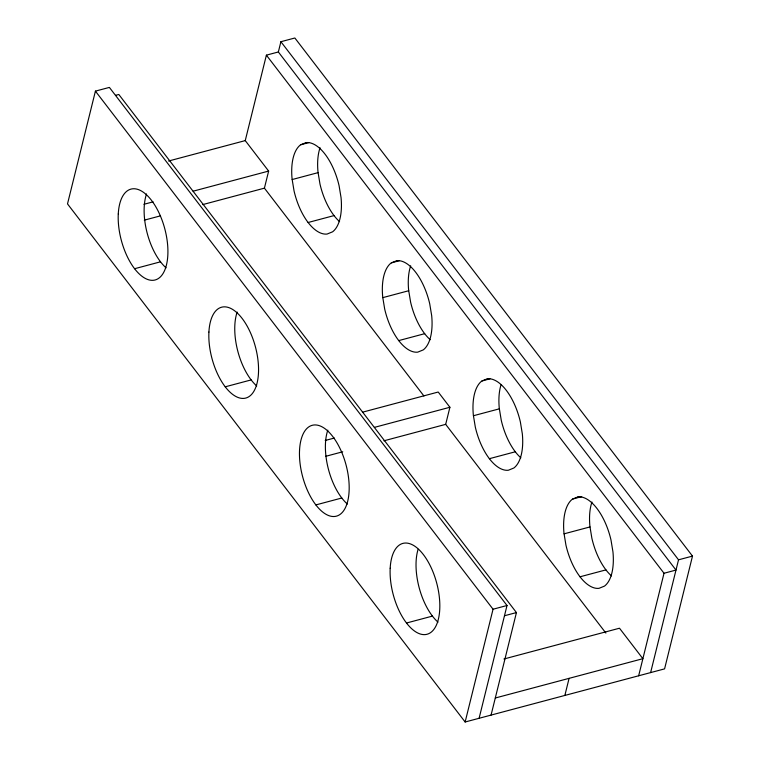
<?xml version="1.0" encoding="UTF-8"?>
<svg xmlns="http://www.w3.org/2000/svg" width="760" height="760" viewBox="0 0 760 760"><rect width="100%" height="100%" fill="white"/><g stroke="black" fill="none" stroke-linecap="round" stroke-linejoin="round"><path stroke-width="1.14" d="M479.104 718.285L507.015 605.501L109.383 87.409L95.418 91.124L67.507 203.898L465.139 722L664.582 668.876L692.493 556.101L294.861 38L280.896 41.714L278.359 51.974L675.991 570.067L664.021 573.258L638.656 675.783M423.89 395.95L264.413 188.157L268.641 171.076L245.252 140.6L266.389 55.157L278.359 51.974M605.881 633.08L445.683 424.356L449.91 407.265L438.216 392.027L362.71 412.138M465.139 722L493.05 609.225L95.418 91.124M491.064 715.093L516.439 612.569L118.807 94.468L115.548 95.342M564.861 695.438L569.088 678.347M650.617 672.591L678.528 559.816L280.896 41.714M168.596 161.016L245.252 140.6M300.779 144.751L308.674 142.643M143.934 204.288L153.093 201.856M193.135 191.188L268.641 171.076M292.173 179.541L318.098 172.634M144.286 220.162L160.303 215.897M202.635 204.62L264.413 188.157M134.605 268.717L160.531 261.81M308.113 222.499L334.039 215.593M391.419 262.846L399.304 260.737M382.802 297.635L408.737 290.728M225.236 386.812L251.161 379.915M398.743 340.594L424.678 333.688M482.049 380.94L489.943 378.841M325.213 440.477L334.362 438.045M374.404 427.376L449.91 407.265M473.442 415.729L499.367 408.832M325.555 456.351L342.722 451.782M383.904 440.809L445.683 424.356M315.875 504.916L341.8 498.009M489.383 458.688L515.308 451.782M572.688 499.035L581.704 496.631M564.082 533.833L590.007 526.927M406.514 623.01L432.44 616.103M580.022 576.792L605.948 569.886M493.05 609.225L507.015 605.501M678.528 559.816L692.493 556.101M504.478 615.752L516.439 612.569M503.937 658.996L619.495 628.216L642.884 658.692L495.301 698.003M266.389 55.157L664.021 573.258M339.577 221.625A47.006 22.486 75.1 0 1 319.979 184.034L318.012 172.111A47.006 22.486 75.1 0 1 320.045 147.744M430.217 339.72A47.006 22.486 75.1 0 1 410.609 302.128L408.642 290.206A47.006 22.486 75.1 0 1 410.685 265.838M520.847 457.824A47.006 22.486 75.1 0 1 501.248 420.223L499.282 408.31A47.006 22.486 75.1 0 1 500.983 384.978M611.486 575.918A47.006 22.486 75.1 0 1 591.888 538.327L589.922 526.404A47.006 22.486 75.1 0 1 591.954 502.037M347.339 504.042A47.006 22.486 75.1 0 1 327.807 430.16M256.699 385.947A47.006 22.486 75.1 0 1 237.167 312.065M166.07 267.843A47.006 22.486 75.1 0 1 146.537 193.961M437.978 622.136A47.006 22.486 75.1 0 1 418.104 549.29M306.014 142.614L300.542 144.846A47.006 22.486 75.1 0 0 292.087 179.018L294.053 190.94A47.006 22.486 75.1 0 0 327.123 234.042L332.595 231.809A47.006 22.486 75.1 0 0 341.05 197.629L339.084 185.715A47.006 22.486 75.1 0 0 306.014 142.614M396.644 260.709L391.181 262.941A47.006 22.486 75.1 0 0 382.717 297.113L384.683 309.035A47.006 22.486 75.1 0 0 417.762 352.137L423.234 349.904A47.006 22.486 75.1 0 0 431.69 315.723L429.723 303.81A47.006 22.486 75.1 0 0 396.644 260.709M487.283 378.803L481.811 381.035A47.006 22.486 75.1 0 0 473.356 415.216L475.323 427.13A47.006 22.486 75.1 0 0 508.402 470.231L513.864 467.998A47.006 22.486 75.1 0 0 522.329 433.827L520.362 421.904A47.006 22.486 75.1 0 0 487.283 378.803M577.923 496.897L572.451 499.13A47.006 22.486 75.1 0 0 563.996 533.311L565.962 545.224A47.006 22.486 75.1 0 0 599.032 588.325L604.504 586.093A47.006 22.486 75.1 0 0 612.959 551.922L610.992 539.999A47.006 22.486 75.1 0 0 577.923 496.897M390.184 568.242A47.006 22.486 75.1 0 0 425.524 634.553A47.006 22.486 75.1 0 0 429.191 563.711A47.006 22.486 75.1 0 0 390.184 568.242M299.544 450.148A47.006 22.486 75.1 0 0 334.894 516.448A47.006 22.486 75.1 0 0 338.551 445.616A47.006 22.486 75.1 0 0 299.544 450.148M208.914 332.044A47.006 22.486 75.1 0 0 244.255 398.354A47.006 22.486 75.1 0 0 247.922 327.522A47.006 22.486 75.1 0 0 208.914 332.044M118.275 213.95A47.006 22.486 75.1 0 0 153.615 280.26A47.006 22.486 75.1 0 0 157.282 209.427A47.006 22.486 75.1 0 0 118.275 213.95"/></g></svg>
